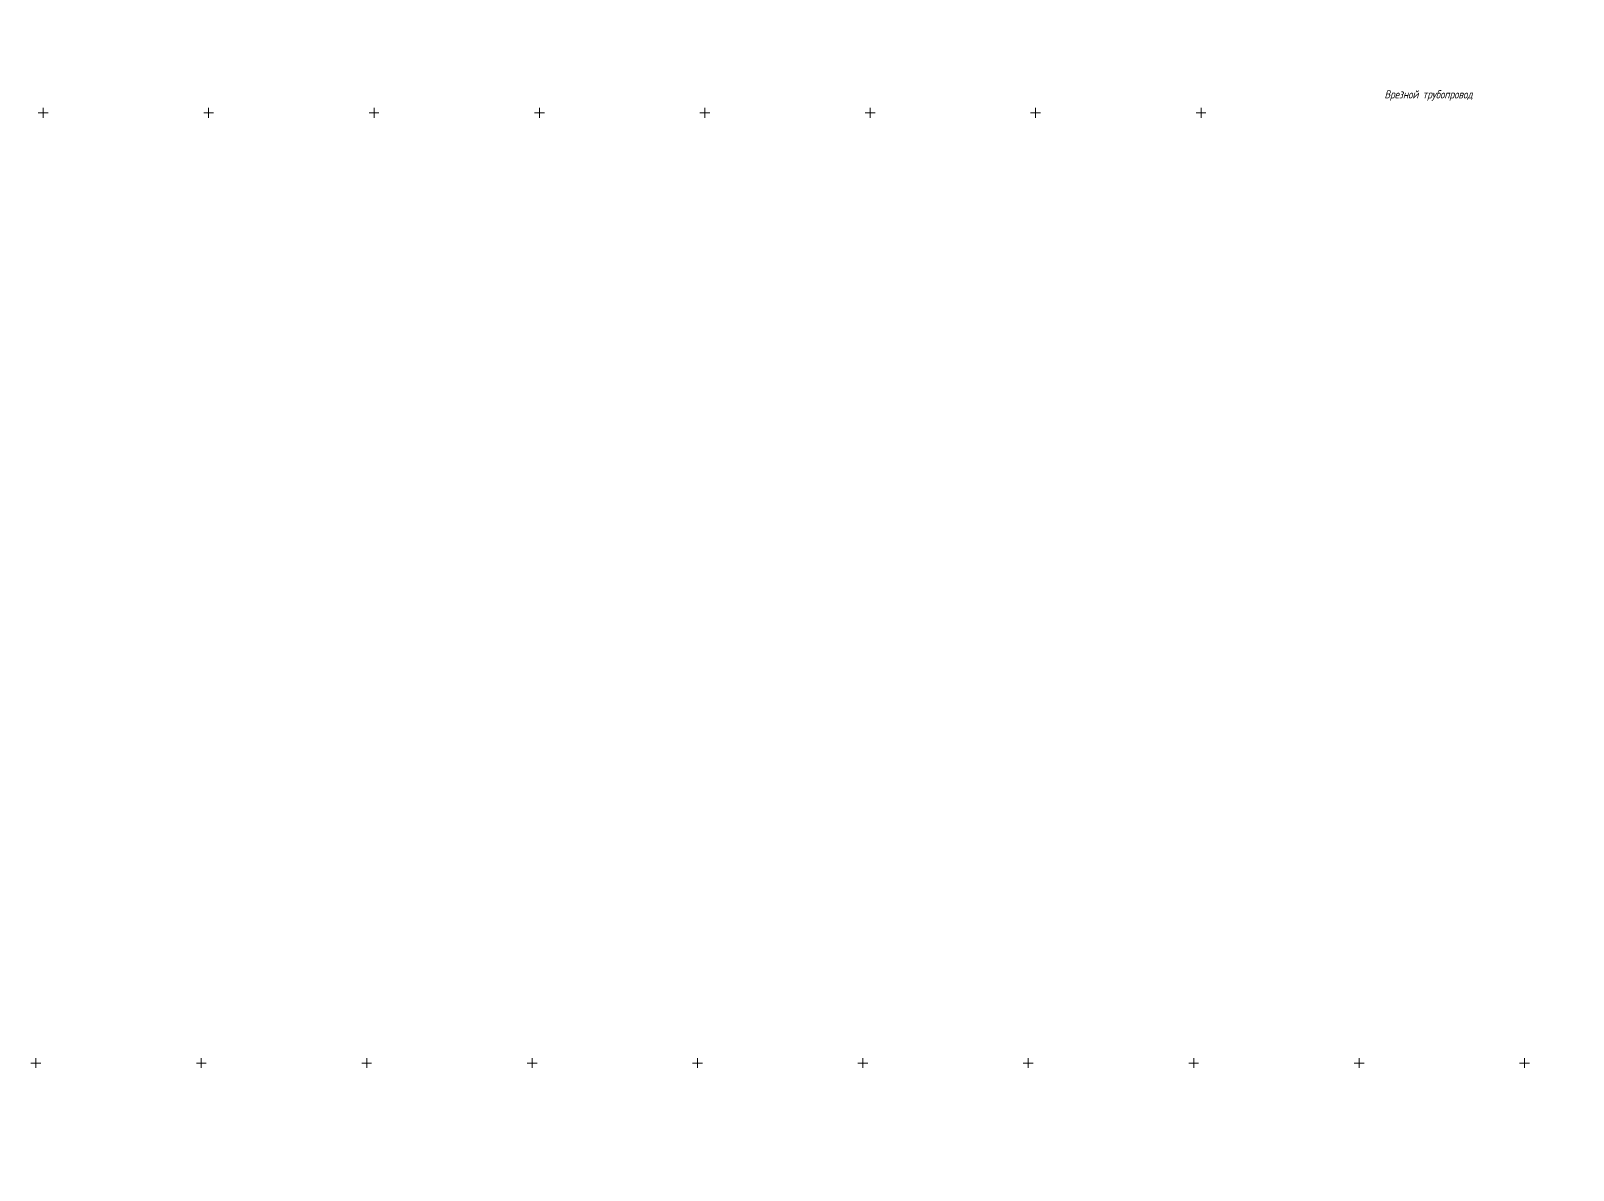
# Model space of a CAD drawing. Header units: metres. Extents: x -857 to 4713, y -766 to 4803.
# Drawn here: x 1737 to 2203.3, y 1613 to 1957.4 of the extents above; entities that cross this region are included whole.
import ezdxf

# ---------------------------------------------------------------- set-up
doc = ezdxf.new("R2010")
doc.units = ezdxf.units.M
doc.layers.add('Grid', color=7, linetype='Continuous', lineweight=18, transparency=0.65)
doc.styles.get("Standard").update_dxf_attribs({"font": 'GOST_0.TTF', "oblique": 15})

# ---------------------------------------------------------------- blocks, each defined once
blk = doc.blocks.new('GRID')
at = {"layer": 'Grid', "color": 104}
blk.add_line((-1.5, 0), (1.5, 0), dxfattribs=at)
for points in [[(0, 0), (0, 1.5)], [(0, 0), (0, -1.5)]]:
    blk.add_lwpolyline(points, dxfattribs=at)

msp = doc.modelspace()

# ---------------------------------------------------------------- linework, layer by layer
msp.add_circle((1927.819, 2018.595), 2784.802)

# ---------------------------------------------------------------- block references
at = {"layer": 'Grid', "color": 7, "linetype": 'Continuous'}
for p in [(1740.777, 1932.64), (1790.777, 1932.64), (1840.777, 1932.64), (1890.777, 1932.64), (1940.777, 1932.64), (1990.777, 1932.64), (2040.777, 1932.64), (2090.777, 1932.64), (1738.559, 1645.422), (1788.559, 1645.422), (1838.559, 1645.422), (1888.559, 1645.422), (1938.559, 1645.422), (1938.559, 1645.422), (1988.559, 1645.422), (2038.559, 1645.422), (2088.559, 1645.422), (2138.559, 1645.422), (2188.559, 1645.422)]:
    msp.add_blockref('GRID', p, dxfattribs=at)

# ---------------------------------------------------------------- texts
at = {"insert": (2146.217, 1939.472), "char_height": 2.5, "attachment_point": 1}
msp.add_mtext_dynamic_manual_height_columns('Врезной трубопровод', width=136.71889, gutter_width=12.5, heights=[0], dxfattribs=at)

doc.saveas('drawing.dxf')
